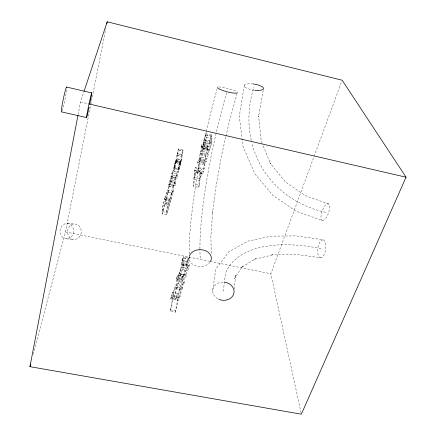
<?xml version="1.0" encoding="UTF-8"?>
<svg xmlns="http://www.w3.org/2000/svg" width="436" height="436" viewBox="0 0 436 436"><rect width="100%" height="100%" fill="white"/><g stroke="black" fill="none" stroke-linecap="round" stroke-linejoin="round"><path stroke-width="0.33" stroke-dasharray="2.18 1.64" d="M172.945 193.126L172.945 187.115L173.468 185.196L168.988 184.221L168.47 186.145L168.394 192.14L172.945 193.126C173.332 189.115 173.86 185.06 174.596 181.082L170.1 180.101L168.977 185.093L173.468 186.074L174.596 181.082M172.416 177.212C174.117 165.745 171.789 172.144 171.021 177.261L175.534 178.253C176.291 173.097 178.667 166.786 177.011 178.226L172.416 177.212L172.324 172.961L176.858 173.959L177.011 178.226M175.277 312.307C176.139 307.167 178.019 302.028 176.803 296.584L171.806 295.608C172.912 301.053 171.07 306.186 170.193 311.331L175.277 312.307L177.408 303.554L177.414 293.303L172.422 292.322L170.841 297.684L170.836 298.9L178.575 300.388C180.755 296.066 181.747 290.676 181.022 285.858L175.746 284.844L174.264 288.752A5.995 0.818 -78.9 0 0 173.463 292.583C171.62 309.658 177.643 288.861 175.942 284.855M172.422 292.322L172.313 302.568L170.193 311.331M176.858 173.959L176.536 174.732A3.831 0.414 -77.7 0 0 175.948 177.06L175.545 179.082L175.572 183.502L175.038 185.464L170.46 184.466L170.988 182.499L171.424 176.068A3.837 0.387 -77.7 0 1 172.007 173.73L172.324 172.961M171.021 177.261L171.026 176.618L175.534 177.605L175.534 178.253M170.46 184.466L170.503 178.558L171.026 176.618M209.149 150.987C208.882 147.673 211.803 144.643 211.297 141.204L205.672 139.918L203.247 145.684L203.639 141.302L205.857 133.716L211.416 134.996L211.558 136.141L209.82 141.242L209.476 144.103L211.961 138.272L211.841 141.656A6.355 0.91 -77.1 0 1 211.051 145.177L209.149 150.987L203.525 149.712C203.312 146.387 206.114 143.357 205.672 139.918M168.394 192.14C168.808 188.129 169.359 184.079 170.1 180.101M165.021 197.639L162.503 207.438L161.979 211.329L162.132 213.972L166.59 214.915L167.053 214.261L168.825 208.141L169.386 204.348L164.901 203.389L163.62 209.122L162.628 211.624L162.726 207.601L165.021 197.639L169.44 198.593C167.822 203.023 164.421 224.654 169.386 204.348M168.977 185.093L168.988 184.221M189.142 258.728L189.17 257.371M189.235 253.97L189.715 235.015C192.39 200.315 198.315 165.925 206.201 132.048M162.132 213.972L163.593 210.098L164.901 203.389M205.857 133.716C206.043 136.795 203.514 139.645 203.917 142.834L209.476 144.103M199.454 184.864L199.748 180.482L201.841 173.283L196.342 172.062L194.282 179.278L193.949 183.654L193.224 186.183L198.718 187.382L199.454 184.864L193.949 183.654M199.873 178.716L200.364 171.468L194.968 170.263L194.412 177.512L199.873 178.716L201.552 172.923L200.364 171.468M198.718 187.382L199.846 171.686L200.724 168.645L195.339 167.446L194.472 170.492L193.224 186.183M178.597 168.683C178.738 163.996 182.253 156.148 178.597 168.683L174.024 167.669L174.716 163.522L175.523 160.939L180.237 161.941M234.334 289.123L235.663 274.56L235.255 276.86L234.181 278.915L242.748 266.031L241.201 267.557L255.725 258.63L253.997 259.475L273.328 254.695L271.748 254.831L294.769 254.237L320.482 257.78L321.534 257.632L322.602 256.88A9.178 3.989 -82.3 0 0 325.67 249.288L325.757 244.667A8.971 3.902 -82.3 0 0 322.956 239.762L296.186 235.876L271.154 236.154L247.746 241.179L228.933 251.746L216.681 267.906L215.64 269.977L212.664 290.774M223.363 291.275L225.434 273.416A132.272 66.773 25 0 1 321.719 248.765M202.756 164.53L203.607 161.593L204.833 160.677L205.623 154.611L206.419 151.853L200.931 150.611L200.14 153.374L199.328 159.44L198.151 160.366L197.312 163.309L202.756 164.53L204.484 163.059L198.969 161.821L197.312 163.309M196.342 172.062L197.018 172.956L202.56 174.187L204.141 168.754L204.947 162.524L206.223 161.603L207.1 158.579L201.497 157.32L199.775 158.895L205.302 160.137L207.1 158.579M197.018 172.956L198.576 167.511L199.416 161.282L200.631 160.35L201.497 157.32M195.339 167.446L197.786 170.263L203.34 171.501L204.484 163.059M205.302 160.137L206.419 151.853M197.786 170.263L198.969 161.821M199.775 158.895L200.931 150.611M244.307 85.249L239.337 116.172L242.847 146.044L254.706 173.463L272.723 195.23L296.06 211.231L322.607 220.638L324.7 219.602A8.84 3.286 -69.8 0 0 328.782 212.283L329.643 207.999A9.047 3.363 -69.8 0 0 327.905 203.737L325.806 204.86A8.84 3.281 -69.8 0 0 321.817 212.076L320.961 216.272A9.047 3.363 -69.8 0 0 322.607 220.638M263.197 90.279L258.559 116.739L258.624 115.823L261.251 141.171L262.548 144.321M184.014 275.198L183.992 274.266L178.885 273.247L178.902 274.179L184.014 275.198C185.295 266.57 187.66 265.339 185.872 277.236L180.651 276.195L180.422 269.862L180.046 270.522A4.371 0.61 -78.7 0 0 179.376 273.045L178.913 275.372L179 281.765L178.384 283.836L183.572 284.866L184.194 282.795L184.041 276.397L184.499 274.07A4.365 0.643 -78.7 0 1 185.175 271.546L185.562 270.898L185.872 277.236M178.902 274.179L180.831 267.273L186.112 268.309M181.899 155.069L181.877 154.246L177.299 153.216L176.76 155.232L176.825 160.846L181.474 161.881C181.828 157.908 182.33 153.881 183.06 149.94L178.466 148.899L177.31 154.039L181.899 155.069L183.06 149.94M78.082 114.701L80.507 102.008L83.892 91.838M176.825 160.846C177.207 156.867 177.735 152.845 178.466 148.899M33.25 354.168L65.487 231.925L90.644 105.185M90.781 104.515L105.877 28.471M176.166 161.849L174.187 169.064L174.024 168.41L176.242 160.154L176.024 158.835L174.1 165.457L173.512 170.939L178.319 172.285L180.063 167.151L180.82 162.759L176.166 161.849L180.82 162.759M180.787 162.879L178.787 170.084L174.187 169.064M176.199 161.729L175.103 167.37L173.588 171.244M206.348 131.394L209.302 118.352L217.095 88.824M225.799 136.86L221.886 153.952L216.327 184.215L212.506 212.773L212.675 211.346L210.888 236.486L211.253 254.368M225.946 136.206L228.955 123.061L236.977 93.822M183.954 263.622C183.649 268.358 181.414 273.759 182.046 263.769L187.202 264.81C186.635 274.745 188.93 269.475 189.197 264.685L183.954 263.622C181.627 273.132 183.066 258.385 183.779 256.662L188.946 257.714C188.194 259.458 186.881 274.157 189.197 264.685M174.024 167.669L175.654 160.917M175.038 185.464L175.005 179.55L175.534 177.605M181.474 161.881L181.332 156.257L181.877 154.246M178.787 170.084L178.607 169.424L180.853 161.184L180.798 160.132L176.139 158.846M201.241 146.61L202.026 143.842L207.498 145.09L207.618 146.213L206.817 148.987L201.339 147.739L201.241 146.61L206.702 147.853L206.817 148.987M201.339 147.739L202.13 144.965L202.026 143.842M201.481 148.665L202.179 146.218L207.683 147.472L208.397 154.131L207.678 156.606L202.064 155.341L201.481 148.665L206.98 149.913L207.678 156.606M194.412 177.512L196.075 171.702L194.968 170.263M202.064 155.341L202.778 152.856L202.179 146.218M206.702 147.853L207.498 145.09M206.98 149.913L207.683 147.472M176.738 277.59L177.414 275.29L182.466 276.299L182.493 277.754L181.807 280.059L176.749 279.051L176.738 277.59L181.779 278.593L181.807 280.059M187.202 264.81L186.782 266.216L181.632 265.181L181.976 260.265L182.591 258.177L187.714 259.224L187.791 261.567L182.64 260.526L182.591 258.177M170.836 298.9L171.806 295.608M176.749 279.051L177.414 275.29M176.798 280.321L177.398 278.288L182.482 279.302L182.657 287.891L182.041 289.94L176.869 288.926L176.798 280.321L181.877 281.329L182.041 289.94M178.384 283.836L178.286 275.296L178.885 273.247M182.64 260.526L183.779 256.662M181.632 265.181L182.046 263.769M176.869 288.926L177.479 286.866L177.398 278.288M180.651 276.195L181.278 274.097L180.973 267.273M176.803 296.584L175.822 299.87L175.812 298.655L177.414 293.303M181.779 278.593L182.466 276.299M186.782 266.216L187.093 261.3L187.714 259.224M181.877 281.329L182.482 279.302M183.992 274.266L183.376 276.31L183.572 284.866M187.791 261.567L188.946 257.714M211.416 134.996L209.166 142.567L208.806 146.948L211.297 141.204M169.44 198.593L166.895 208.375L166.394 212.267L166.59 214.915M301.069 412.87L270.86 273.792L341.666 81.499M203.525 149.712L205.394 143.891A6.36 0.861 -77.2 0 0 206.184 140.359L206.337 136.98L203.917 142.834M173.474 191.186L167.718 190.003L166.296 194.134A5.237 0.523 -77.9 0 0 165.593 197.492L165.233 202.255L169.838 203.356L171.817 196.963L172.384 192.886L172.198 190.973L170.749 195.094A5.237 0.556 -77.9 0 0 170.045 198.451L169.838 203.356M165.337 202.391C166.983 198.642 168.089 194.085 167.718 190.003M173.899 297.009L175.343 292.175L175.321 287.182A3.401 0.463 -78.9 0 0 174.82 288.092L174.384 289.569A3.428 0.469 -78.9 0 0 173.893 292.006L173.79 296.905L179.158 297.908L180.471 293.177L180.515 288.267L175.321 287.182M167.266 192.123L167.179 192.151A2.976 0.294 -77.9 0 0 166.759 193.208L166.383 194.603A2.998 0.3 -77.9 0 0 165.947 196.729L165.794 200.255L170.389 201.203L171.642 196.62L171.751 193.094L167.266 192.123L166.993 196.347L165.794 200.255M171.751 193.094L171.653 193.121A2.97 0.316 -77.8 0 0 171.228 194.173L170.847 195.568A2.992 0.316 -77.9 0 0 170.411 197.688L170.291 201.219M322.956 239.762L320.847 240.759A9.183 3.989 -82.3 0 0 317.866 248.258L317.762 252.782A8.971 3.897 -82.3 0 0 320.482 257.78M218.616 86.889L224.442 87.516L234.056 90.41A10.153 1.766 15.1 0 1 236.852 91.925M67.351 223.499L74.959 223.973M181.022 285.858L180.297 286.659L179.305 289.744A5.99 0.861 -78.9 0 0 178.509 293.57L178.106 298.415L178.575 300.388M66.381 238.814L73.978 239.549M180.722 159.87C178.885 163.413 178.002 168.138 178.177 172.258M170.204 309.811L175.272 310.786M170.841 297.684L175.812 298.655M177.479 286.866L182.657 287.891M178.286 275.296L184.041 276.397M177.43 276.746L182.493 277.754M179 281.765L184.194 282.795M182.875 266.974L188.107 268.031M182.341 269.579L187.567 270.631M180.422 269.862L185.562 270.898M181.278 274.097L186.504 275.143M181.976 260.265L187.093 261.3M182.668 261.676L187.829 262.723M182.025 262.614L187.164 263.655M181.61 264.025L186.744 265.061M183.987 264.897L189.246 265.96M65.487 231.925L209.514 261.284M210.179 261.42L270.86 273.792M183.812 257.801L188.984 258.859M164.868 204.702L169.375 205.661M162.628 211.624L167.086 212.572M164.993 198.93L169.43 199.884M164.95 199.089L169.386 200.042M164.857 203.541L169.342 204.5M170.089 181.125L174.602 182.112M170.062 181.229L174.569 182.215M170.988 182.499L175.572 183.502M168.966 185.932L173.468 186.913M168.47 186.145L172.945 187.115M194.282 179.278L199.748 180.482M172.95 175.223L177.556 176.237M171.016 178.09L175.545 179.082M170.503 178.558L175.005 179.55M194.472 170.492L199.846 171.686M196.075 171.702L201.552 172.923M174.024 168.41L178.607 169.424M172.803 170.683L177.343 171.686M177.37 158.808L182.03 159.849M176.242 160.154L180.853 161.184M175.713 161.385L180.302 162.41M198.576 167.511L204.141 168.754M176.204 162.775L180.842 163.811M200.14 153.374L205.623 154.611M178.482 149.859L183.087 150.9M178.455 149.968L183.06 151.009M199.328 159.44L204.833 160.677M177.321 154.818L181.921 155.854M200.631 160.35L206.223 161.603M176.76 155.232L181.332 156.257M198.151 160.366L203.607 161.593M199.416 161.282L204.947 162.524M203.247 145.684L208.806 146.948M203.449 148.311L209.046 149.586M203.41 148.447L209.008 149.717M202.778 152.856L208.397 154.131M205.732 140.801L211.367 142.092M203.868 141.994L209.416 143.264M202.13 144.965L207.618 146.213M80.507 102.008L88.464 103.844M205.983 134.855L211.558 136.141M205.945 134.991L211.52 136.272M206.337 136.98L211.961 138.272M328.728 204.026L304.966 195.513L285.16 181.692L270.015 162.971L270.587 163.832L262.804 144.948M179.011 298.006L178.951 292.997A3.423 0.491 -78.9 0 1 179.441 290.561L179.883 289.09A3.401 0.491 -78.9 0 1 180.395 288.18M200.724 168.645L203.34 171.501M201.841 173.283L202.56 174.187M177.299 153.216L177.31 154.039M173.468 185.196L173.468 186.074M200.222 258.205A150.071 27.174 -76.7 0 1 199.939 249.447M199.933 248.776A150.071 27.174 -76.7 0 1 227.031 91.293M210.152 261.976A10.955 8.442 0 0 1 206.359 265.235C200.8 267.922 192.805 266.679 189.736 260.897A10.955 8.442 0.1 0 1 189.191 257.06M325.687 212.332A120.292 104.869 -32.8 0 1 252.035 143.608M251.261 140.397A120.292 104.869 -32.8 0 1 253.85 87.102M254.21 90.279A9.723 3.014 8.9 0 1 249.839 89.385L245.942 87.8A9.946 3.085 9 0 1 245.059 84.584L248.231 83.816A9.723 3.014 8.9 0 1 252.253 83.859M217.924 298.851A10.66 8.943 7.7 0 1 215.738 297.319L214.06 295.368L213.013 293.139A10.905 9.151 7.7 0 1 215.853 284.463L218.093 283.1L220.703 282.299A10.66 8.943 7.7 0 1 223.494 282.114M66.599 90.001A12.742 0.861 -78.3 0 1 62.168 110.69M78.905 237.538A7.804 6.889 -83.5 0 0 76.72 224.338A7.804 6.889 -83.5 0 0 67.635 233.402A7.804 6.889 -83.5 0 0 78.905 237.538M71.264 236.835A7.674 6.823 -83.3 0 0 69.095 223.859A7.674 6.823 -83.3 0 0 60.103 232.764A7.674 6.823 -83.3 0 0 71.264 236.835"/><path stroke-width="0.65" d="M84.104 91.195L107.201 21.8L342.135 80.219L406.041 177.19L301.358 414.2L29.959 366.654L77.957 115.371M106.804 23.8L107.201 21.8M29.959 366.654L30.651 364.027M86.601 117.589L61.629 111.894A12.742 0.861 -78.3 0 1 63.302 98.999A12.742 0.861 -78.3 0 1 66.763 87.222M89.129 103.997L406.041 177.19M66.566 87.042L91.702 92.906M217.439 87.511A10.153 1.766 15.1 0 0 220.605 89.625C225.597 91.555 230.884 93.19 236.285 93.184A10.153 1.766 15.1 0 0 237.337 92.525M210.457 261.48A10.955 8.442 0 0 0 210.779 255.496C207.765 249.572 199.601 248.297 193.993 251.071A10.955 8.442 0.1 0 0 189.3 256.515M254.847 90.356A9.723 3.014 8.9 0 0 259.578 90.448L262.728 89.636A9.946 3.085 8.9 0 0 261.644 86.41L257.769 84.867A9.723 3.014 8.9 0 0 252.875 83.919M218.91 299.325A10.66 8.943 7.7 0 0 225.99 300.137L228.573 299.358L230.813 298.033A10.905 9.151 7.8 0 0 233.778 289.395L232.748 287.139L231.075 285.155A10.66 8.943 7.7 0 0 224.622 282.212M87.832 113.022A12.677 0.403 -78.1 0 1 87.271 112.564A12.677 0.403 -78.1 0 1 91.429 93.669A12.677 0.403 -78.1 0 1 89.805 104.068M89.129 107.251A12.677 0.403 -78.1 0 1 88.459 110.303M88.328 110.875A12.677 0.403 -78.1 0 1 87.952 112.515"/></g></svg>
